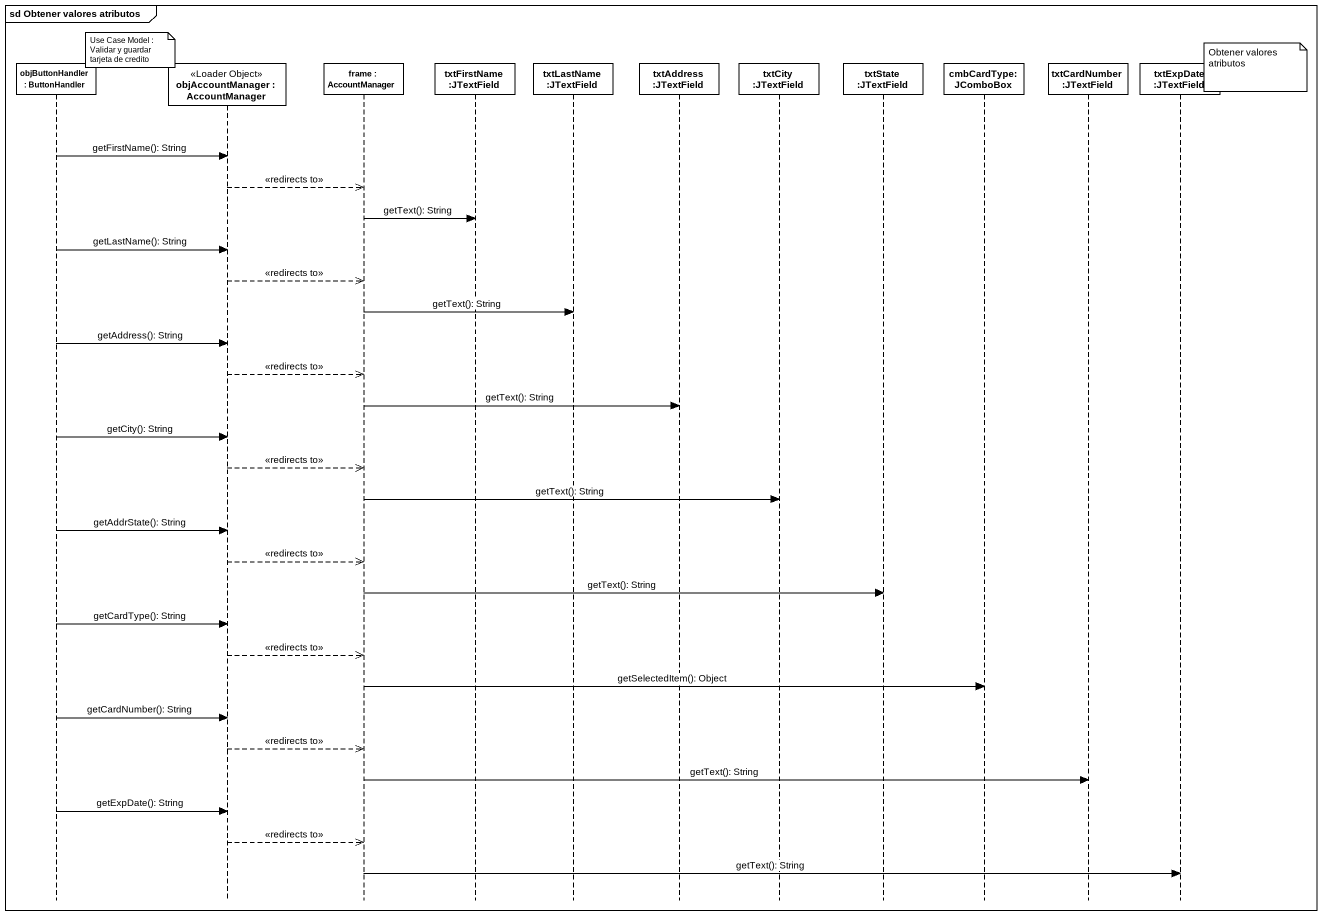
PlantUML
@startuml
mainframe sd Obtener valores atributos
hide footbox
participant "objButtonHandler : ButtonHandler" as objButtonHandler
participant "objAccountManager : AccountManager" as objAccountManager <<Loader Object>>
participant "frame : AccountManager" as frame_
participant "txtFirstName :JTextField" as txtFirstName_JTextField
participant "txtLastName :JTextField" as txtLastName_JTextField
participant "txtAddress :JTextField" as txtAddress_JTextField
participant "txtCity :JTextField" as txtCity_JTextField
participant "txtState :JTextField" as txtState_JTextField
participant "cmbCardType: JComboBox" as cmbCardType_JComboBox
participant "txtCardNumber :JTextField" as txtCardNumber_JTextField
participant "txtExpDate :JTextField" as txtExpDate_JTextField

note right of objButtonHandler : Use Case Model : Validar y guardar tarjeta de credito
note right of txtExpDate_JTextField : Obtener valores atributos
objButtonHandler -> objAccountManager : getFirstName(): String
objAccountManager -->> frame_ : <<redirects to>>
frame_ -> txtFirstName_JTextField : getText(): String
objButtonHandler -> objAccountManager : getLastName(): String
objAccountManager -->> frame_ : <<redirects to>>
frame_ -> txtLastName_JTextField : getText(): String
objButtonHandler -> objAccountManager : getAddress(): String
objAccountManager -->> frame_ : <<redirects to>>
frame_ -> txtAddress_JTextField : getText(): String
objButtonHandler -> objAccountManager : getCity(): String
objAccountManager -->> frame_ : <<redirects to>>
frame_ -> txtCity_JTextField : getText(): String
objButtonHandler -> objAccountManager : getAddrState(): String
objAccountManager -->> frame_ : <<redirects to>>
frame_ -> txtState_JTextField : getText(): String
objButtonHandler -> objAccountManager : getCardType(): String
objAccountManager -->> frame_ : <<redirects to>>
frame_ -> cmbCardType_JComboBox : getSelectedItem(): Object
objButtonHandler -> objAccountManager : getCardNumber(): String
objAccountManager -->> frame_ : <<redirects to>>
frame_ -> txtCardNumber_JTextField : getText(): String
objButtonHandler -> objAccountManager : getExpDate(): String
objAccountManager -->> frame_ : <<redirects to>>
frame_ -> txtExpDate_JTextField : getText(): String
@enduml
